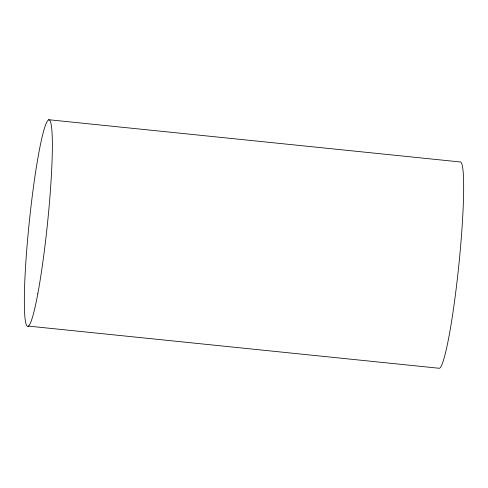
<?xml version="1.0" encoding="UTF-8"?>
<svg xmlns="http://www.w3.org/2000/svg" width="488" height="488" viewBox="0 0 488 488"><rect width="100%" height="100%" fill="white"/><g stroke="black" fill="none" stroke-linecap="round" stroke-linejoin="round"><path stroke-width="0.73" d="M48.574 119.706L459.885 161.924A103.767 9.132 -84.1 0 1 459.147 261.989A103.767 9.132 -84.1 0 1 439.426 368.294L28.115 326.075M37.826 293.648A103.767 9.132 -84.1 0 0 50.685 122.415A103.767 9.132 -84.1 0 0 26.529 252.613A103.767 9.132 -84.1 0 0 37.826 293.648"/></g></svg>
